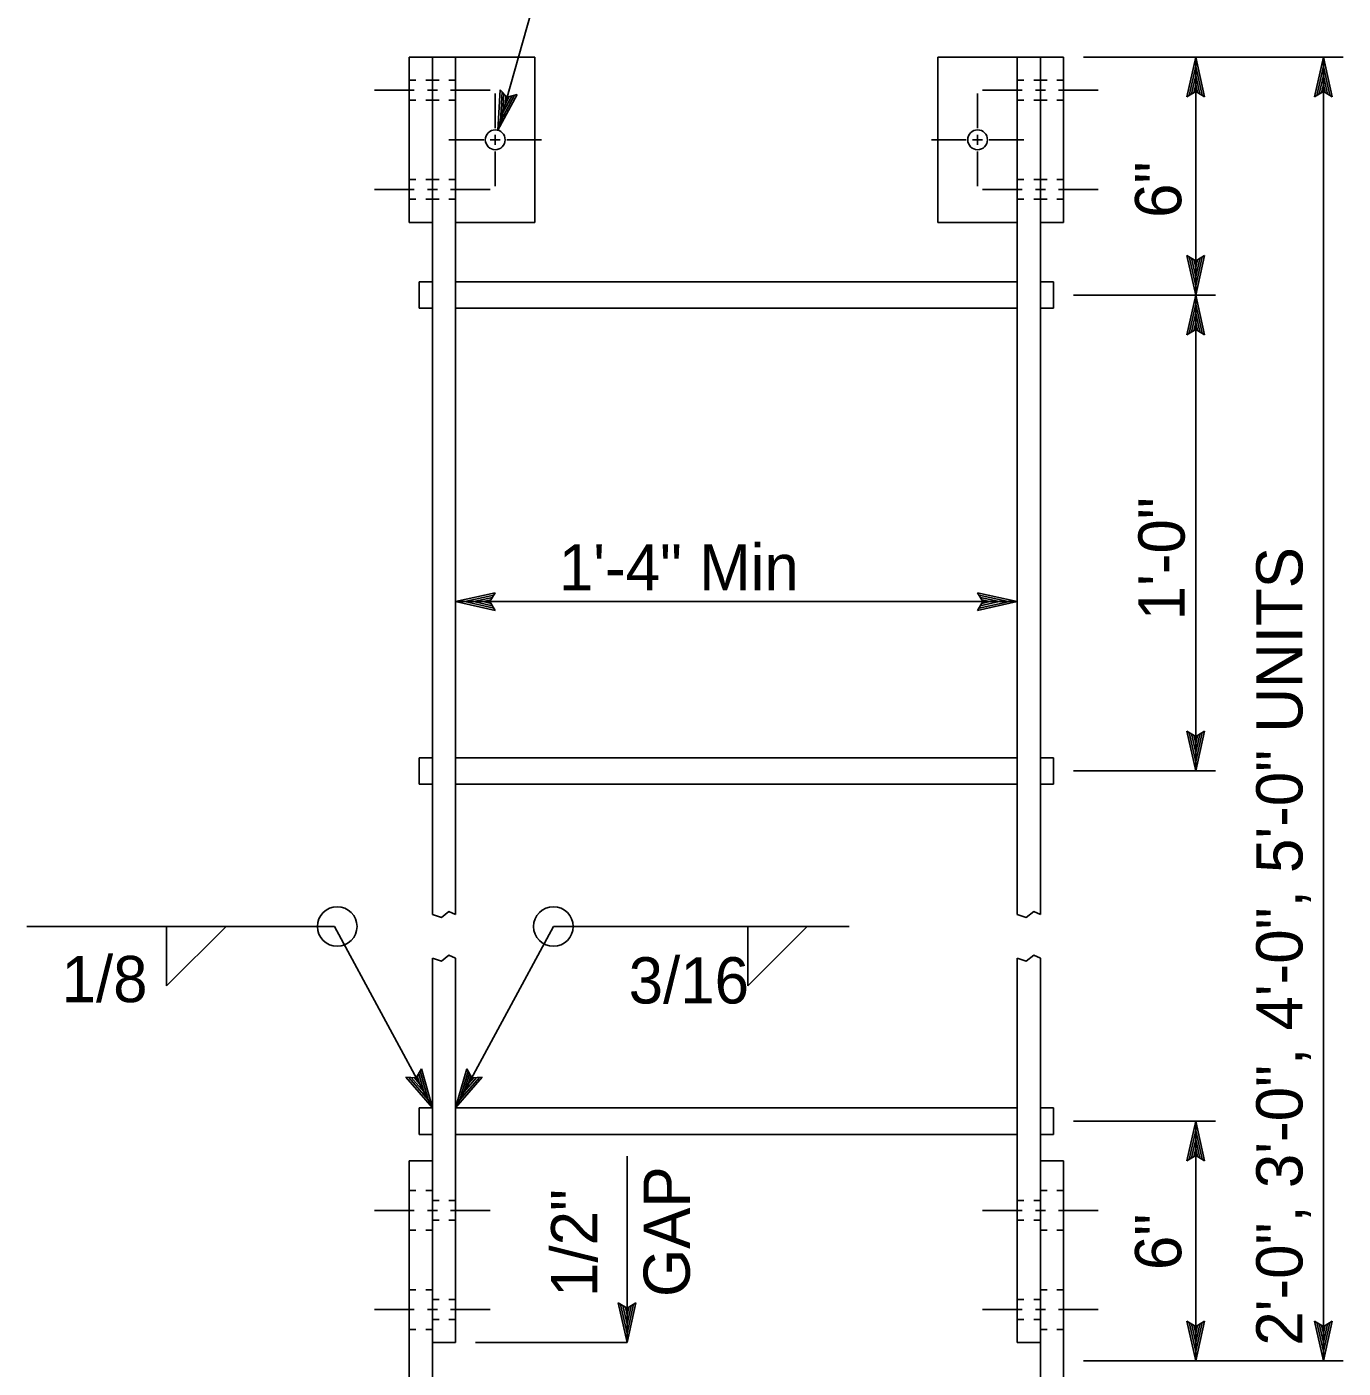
# Model space of a CAD drawing. Extents: x -894 to 866, y -472 to 714.
# Drawn here: x -666.5 to -467.3, y 289.5 to 492.5 of the extents above; entities that cross this region are included whole.
import ezdxf

# ---------------------------------------------------------------- set-up
doc = ezdxf.new("R2010")
doc.units = 0
doc.layers.add('df_DETAIL-anno', color=7, linetype='Continuous')
doc.layers.add('str_Misc-Steel-A', color=7, linetype='Continuous')

msp = doc.modelspace()

# ---------------------------------------------------------------- linework, layer by layer
at = {"layer": 'df_DETAIL-anno'}
for p, q in [((-584.63, 514.51), (-595.21, 476.84)), ((-506.62, 487.89), (-467.3, 487.89)), ((-490.96, 481.89), (-489.62, 487.89)), ((-489.62, 487.89), (-489.62, 451.89)), ((-489.62, 487.89), (-489.62, 487.89)), ((-489.62, 487.89), (-488.29, 481.89)), ((-471.64, 481.89), (-470.3, 487.89)), ((-470.3, 487.89), (-470.3, 290.64)), ((-470.3, 487.89), (-470.3, 487.89)), ((-470.3, 487.89), (-468.97, 481.89)), ((-490.6, 482.11), (-489.62, 486.51)), ((-490.24, 482.34), (-489.62, 485.13)), ((-489.62, 485.13), (-488.99, 482.31)), ((-489.61, 486.5), (-488.65, 482.13)), ((-471.28, 482.11), (-470.3, 486.51)), ((-470.92, 482.34), (-470.3, 485.13)), ((-470.3, 486.5), (-469.33, 482.13)), ((-470.3, 485.13), (-469.68, 482.31)), ((-489.9, 482.52), (-489.62, 483.75)), ((-489.62, 483.75), (-489.35, 482.54)), ((-470.58, 482.52), (-470.3, 483.75)), ((-470.3, 483.75), (-470.03, 482.54)), ((-607.87, 482.89), (-613.87, 482.89)), ((-604.37, 482.89), (-605.87, 482.89)), ((-602.37, 482.89), (-596.37, 482.89)), ((-595.62, 477.14), (-595.62, 482.39)), ((-595.21, 476.84), (-594.87, 482.97)), ((-592.3, 482.25), (-595.21, 476.84)), ((-594.87, 482.97), (-594.87, 482.97)), ((-594.87, 482.97), (-593.81, 481.84)), ((-594.84, 478.18), (-594.59, 482.65)), ((-592.7, 482.14), (-594.84, 478.17)), ((-594.46, 479.5), (-594.3, 482.39)), ((-593.11, 482.01), (-594.46, 479.5)), ((-594.09, 480.83), (-594.02, 482.06)), ((-593.49, 481.94), (-594.09, 480.83)), ((-593.81, 481.84), (-592.3, 482.25)), ((-592.3, 482.25), (-592.3, 482.25)), ((-522.62, 477.14), (-522.62, 482.39)), ((-515.87, 482.89), (-521.87, 482.89)), ((-512.37, 482.89), (-513.87, 482.89)), ((-510.37, 482.89), (-504.37, 482.89)), ((-489.62, 482.69), (-490.96, 481.89)), ((-490.96, 481.89), (-490.96, 481.89)), ((-488.29, 481.89), (-489.62, 482.69)), ((-488.29, 481.89), (-488.29, 481.89)), ((-470.3, 482.69), (-471.64, 481.89)), ((-471.64, 481.89), (-471.64, 481.89)), ((-468.97, 481.89), (-470.3, 482.69)), ((-468.97, 481.89), (-468.97, 481.89)), ((-602.62, 475.39), (-597.37, 475.39)), ((-596.37, 475.39), (-595.62, 475.39)), ((-595.62, 475.39), (-595.62, 476.14)), ((-595.62, 475.39), (-594.87, 475.39)), ((-595.62, 474.64), (-595.62, 475.39)), ((-595.21, 476.84), (-595.21, 476.84)), ((-593.87, 475.39), (-588.62, 475.39)), ((-529.62, 475.39), (-524.37, 475.39)), ((-523.37, 475.39), (-522.62, 475.39)), ((-522.62, 475.39), (-522.62, 476.14)), ((-522.62, 475.39), (-521.87, 475.39)), ((-522.62, 474.64), (-522.62, 475.39)), ((-520.87, 475.39), (-515.62, 475.39)), ((-595.62, 468.39), (-595.62, 473.64)), ((-522.62, 468.39), (-522.62, 473.64)), ((-607.87, 467.89), (-613.87, 467.89)), ((-604.37, 467.89), (-605.87, 467.89)), ((-602.37, 467.89), (-596.37, 467.89)), ((-515.87, 467.89), (-521.87, 467.89)), ((-512.37, 467.89), (-513.87, 467.89)), ((-510.37, 467.89), (-504.37, 467.89)), ((-489.62, 451.89), (-490.95, 457.89)), ((-490.95, 457.89), (-490.95, 457.89)), ((-490.95, 457.89), (-489.62, 457.09)), ((-489.62, 453.29), (-490.59, 457.66)), ((-489.62, 454.66), (-490.24, 457.48)), ((-489.61, 456.04), (-489.88, 457.25)), ((-489.62, 457.09), (-488.28, 457.89)), ((-488.28, 457.89), (-489.62, 451.89)), ((-488.63, 457.68), (-489.62, 453.27)), ((-488.99, 457.44), (-489.62, 454.66)), ((-489.34, 457.27), (-489.61, 456.04)), ((-488.28, 457.89), (-488.28, 457.89)), ((-508.12, 451.89), (-486.62, 451.89)), ((-490.96, 445.89), (-489.62, 451.89)), ((-489.62, 451.89), (-489.62, 379.89)), ((-489.62, 451.89), (-489.62, 451.89)), ((-489.62, 451.89), (-489.62, 451.89)), ((-489.62, 451.89), (-488.29, 445.89)), ((-490.6, 446.11), (-489.62, 450.51)), ((-490.24, 446.34), (-489.62, 449.13)), ((-489.62, 449.13), (-488.99, 446.31)), ((-489.61, 450.5), (-488.65, 446.13)), ((-489.62, 446.69), (-490.96, 445.89)), ((-489.9, 446.52), (-489.62, 447.75)), ((-489.62, 447.75), (-489.35, 446.54)), ((-488.29, 445.89), (-489.62, 446.69)), ((-490.96, 445.89), (-490.96, 445.89)), ((-488.29, 445.89), (-488.29, 445.89)), ((-601.62, 405.51), (-595.62, 406.84)), ((-600.23, 405.51), (-595.85, 406.48)), ((-598.85, 405.51), (-596.03, 406.13)), ((-595.62, 406.84), (-596.42, 405.51)), ((-595.62, 406.84), (-595.62, 406.84)), ((-521.82, 405.51), (-522.62, 406.85)), ((-522.62, 406.85), (-522.62, 406.85)), ((-522.62, 406.85), (-516.62, 405.51)), ((-522.4, 406.49), (-518, 405.51)), ((-522.17, 406.13), (-519.38, 405.51)), ((-601.62, 405.51), (-516.62, 405.51)), ((-595.62, 404.17), (-601.62, 405.51)), ((-601.62, 405.51), (-601.62, 405.51)), ((-595.83, 404.52), (-600.24, 405.51)), ((-596.07, 404.88), (-598.85, 405.51)), ((-597.47, 405.51), (-596.26, 405.77)), ((-596.24, 405.23), (-597.47, 405.51)), ((-596.42, 405.51), (-595.62, 404.17)), ((-595.62, 404.17), (-595.62, 404.17)), ((-516.62, 405.51), (-522.62, 404.18)), ((-522.62, 404.18), (-521.82, 405.51)), ((-522.62, 404.18), (-522.62, 404.18)), ((-518.01, 405.5), (-522.38, 404.54)), ((-519.38, 405.51), (-522.21, 404.88)), ((-521.99, 405.79), (-520.76, 405.51)), ((-520.76, 405.51), (-521.97, 405.24)), ((-516.62, 405.51), (-516.62, 405.51)), ((-489.62, 379.89), (-490.95, 385.89)), ((-490.95, 385.89), (-490.95, 385.89)), ((-490.95, 385.89), (-489.62, 385.09)), ((-489.62, 381.29), (-490.59, 385.66)), ((-489.62, 385.09), (-488.28, 385.89)), ((-488.28, 385.89), (-489.62, 379.89)), ((-488.63, 385.68), (-489.62, 381.27)), ((-488.28, 385.89), (-488.28, 385.89)), ((-489.62, 382.66), (-490.24, 385.48)), ((-489.61, 384.04), (-489.88, 385.25)), ((-488.99, 385.44), (-489.62, 382.66)), ((-489.34, 385.27), (-489.61, 384.04)), ((-508.12, 379.89), (-486.62, 379.89)), ((-489.62, 379.89), (-489.62, 379.89)), ((-619.92, 356.35), (-666.5, 356.35)), ((-645.35, 356.35), (-645.35, 347.35)), ((-645.35, 347.35), (-636.35, 356.35)), ((-605.12, 328.89), (-619.92, 356.35)), ((-601.62, 328.89), (-586.82, 356.35)), ((-586.82, 356.35), (-542.08, 356.35)), ((-557.41, 356.35), (-557.41, 347.35)), ((-557.41, 347.35), (-548.41, 356.35)), ((-605.12, 328.89), (-609.14, 333.54)), ((-609.14, 333.54), (-609.14, 333.54)), ((-609.14, 333.54), (-607.59, 333.47)), ((-605.78, 330.12), (-608.71, 333.51)), ((-606.43, 331.33), (-608.32, 333.52)), ((-607.08, 332.54), (-607.89, 333.48)), ((-607.59, 333.47), (-606.79, 334.81)), ((-607.42, 333.76), (-607.08, 332.54)), ((-607.2, 334.08), (-606.43, 331.33)), ((-607, 334.45), (-605.77, 330.11)), ((-606.79, 334.81), (-606.79, 334.81)), ((-606.79, 334.81), (-605.12, 328.89)), ((-601.62, 328.89), (-599.94, 334.81)), ((-597.59, 333.54), (-601.62, 328.89)), ((-600.96, 330.12), (-599.74, 334.43)), ((-598.01, 333.52), (-600.96, 330.11)), ((-600.3, 331.33), (-599.52, 334.11)), ((-598.43, 333.48), (-600.3, 331.33)), ((-599.94, 334.81), (-599.94, 334.81)), ((-599.94, 334.81), (-599.15, 333.47)), ((-599.65, 332.54), (-599.31, 333.73)), ((-598.82, 333.49), (-599.65, 332.54)), ((-599.15, 333.47), (-597.59, 333.54)), ((-597.59, 333.54), (-597.59, 333.54)), ((-605.12, 328.89), (-605.12, 328.89)), ((-601.62, 328.89), (-601.62, 328.89)), ((-508.12, 326.89), (-486.62, 326.89)), ((-490.96, 320.89), (-489.62, 326.89)), ((-489.62, 326.89), (-489.62, 290.64)), ((-489.62, 326.89), (-489.62, 326.89)), ((-489.62, 326.89), (-488.29, 320.89)), ((-490.6, 321.11), (-489.62, 325.51)), ((-489.61, 325.5), (-488.65, 321.13)), ((-490.24, 321.34), (-489.62, 324.13)), ((-489.9, 321.52), (-489.62, 322.75)), ((-489.62, 324.13), (-488.99, 321.31)), ((-489.62, 322.75), (-489.35, 321.54)), ((-575.67, 293.39), (-575.67, 321.58)), ((-489.62, 321.69), (-490.96, 320.89)), ((-490.96, 320.89), (-490.96, 320.89)), ((-488.29, 320.89), (-489.62, 321.69)), ((-488.29, 320.89), (-488.29, 320.89)), ((-607.87, 313.39), (-613.87, 313.39)), ((-605.87, 313.39), (-604.37, 313.39)), ((-602.37, 313.39), (-596.37, 313.39)), ((-515.87, 313.39), (-521.87, 313.39)), ((-512.37, 313.39), (-513.87, 313.39)), ((-510.37, 313.39), (-504.37, 313.39)), ((-607.87, 298.39), (-613.87, 298.39)), ((-605.87, 298.39), (-604.37, 298.39)), ((-602.37, 298.39), (-596.37, 298.39)), ((-575.67, 293.39), (-577, 299.39)), ((-577, 299.39), (-577, 299.39)), ((-577, 299.39), (-575.67, 298.59)), ((-575.67, 294.79), (-576.64, 299.16)), ((-575.67, 296.16), (-576.29, 298.98)), ((-575.66, 297.54), (-575.93, 298.75)), ((-575.67, 298.59), (-574.33, 299.39)), ((-574.33, 299.39), (-575.67, 293.39)), ((-574.68, 299.18), (-575.67, 294.77)), ((-575.04, 298.94), (-575.67, 296.16)), ((-575.39, 298.77), (-575.66, 297.54)), ((-574.33, 299.39), (-574.33, 299.39)), ((-515.87, 298.39), (-521.87, 298.39)), ((-512.37, 298.39), (-513.87, 298.39)), ((-510.37, 298.39), (-504.37, 298.39)), ((-489.62, 290.64), (-490.95, 296.64)), ((-490.95, 296.64), (-490.95, 296.64)), ((-490.95, 296.64), (-489.62, 295.84)), ((-489.62, 292.04), (-490.59, 296.41)), ((-489.62, 295.84), (-488.28, 296.64)), ((-488.28, 296.64), (-489.62, 290.64)), ((-488.63, 296.43), (-489.62, 292.02)), ((-488.28, 296.64), (-488.28, 296.64)), ((-470.3, 290.64), (-471.63, 296.64)), ((-471.63, 296.64), (-471.63, 296.64)), ((-471.63, 296.64), (-470.3, 295.84)), ((-470.3, 292.04), (-471.27, 296.41)), ((-470.3, 295.84), (-468.96, 296.64)), ((-468.96, 296.64), (-470.3, 290.64)), ((-469.32, 296.43), (-470.3, 292.02)), ((-468.96, 296.64), (-468.96, 296.64)), ((-489.62, 293.41), (-490.24, 296.23)), ((-489.61, 294.79), (-489.88, 296)), ((-488.99, 296.19), (-489.62, 293.41)), ((-489.34, 296.02), (-489.61, 294.79)), ((-470.3, 293.41), (-470.92, 296.23)), ((-470.3, 294.79), (-470.56, 296)), ((-469.68, 296.19), (-470.3, 293.41)), ((-470.02, 296.02), (-470.3, 294.79)), ((-598.62, 293.39), (-575.67, 293.39)), ((-575.67, 293.39), (-575.67, 293.39)), ((-506.62, 290.64), (-467.3, 290.64)), ((-489.62, 290.64), (-489.62, 290.64)), ((-470.3, 290.64), (-470.3, 290.64))]:
    msp.add_line(p, q, dxfattribs=at)
for centre in [(-619.53, 356.35), (-586.82, 356.35)]:
    msp.add_circle(centre, 3, dxfattribs=at)
at = {"layer": 'str_Misc-Steel-A'}
for p, q in [((-608.62, 487.89), (-608.62, 462.89)), ((-608.62, 487.89), (-589.62, 487.89)), ((-605.12, 487.89), (-605.12, 358.17)), ((-601.62, 487.89), (-601.62, 358.17)), ((-589.62, 487.89), (-589.62, 462.89)), ((-528.62, 487.89), (-528.62, 462.89)), ((-528.62, 487.89), (-509.62, 487.89)), ((-516.62, 487.89), (-516.62, 358.17)), ((-513.12, 487.89), (-513.12, 358.17)), ((-509.62, 487.89), (-509.62, 462.89)), ((-608.62, 484.39), (-607.62, 484.39)), ((-606.12, 484.39), (-604.12, 484.39)), ((-602.62, 484.39), (-601.62, 484.39)), ((-516.62, 484.39), (-515.62, 484.39)), ((-514.12, 484.39), (-512.12, 484.39)), ((-510.62, 484.39), (-509.62, 484.39)), ((-608.62, 481.39), (-607.62, 481.39)), ((-606.12, 481.39), (-604.12, 481.39)), ((-602.62, 481.39), (-601.62, 481.39)), ((-516.62, 481.39), (-515.62, 481.39)), ((-514.12, 481.39), (-512.12, 481.39)), ((-510.62, 481.39), (-509.62, 481.39)), ((-608.62, 469.39), (-607.62, 469.39)), ((-608.62, 468.87), (-608.62, 466.54)), ((-606.12, 469.39), (-604.12, 469.39)), ((-605.12, 468.87), (-605.12, 466.54)), ((-602.62, 469.39), (-601.62, 469.39)), ((-601.62, 468.87), (-601.62, 466.54)), ((-516.62, 469.39), (-515.62, 469.39)), ((-514.12, 469.39), (-512.12, 469.39)), ((-510.62, 469.39), (-509.62, 469.39)), ((-608.62, 466.39), (-607.62, 466.39)), ((-606.12, 466.39), (-604.12, 466.39)), ((-602.62, 466.39), (-601.62, 466.39)), ((-516.62, 466.39), (-515.62, 466.39)), ((-514.12, 466.39), (-512.12, 466.39)), ((-510.62, 466.39), (-509.62, 466.39)), ((-608.62, 462.89), (-605.12, 462.89)), ((-601.62, 462.89), (-589.62, 462.89)), ((-528.62, 462.89), (-516.62, 462.89)), ((-513.12, 462.89), (-509.62, 462.89)), ((-605.12, 453.89), (-607.12, 453.89)), ((-607.12, 453.89), (-607.12, 449.89)), ((-601.62, 453.89), (-516.62, 453.89)), ((-513.12, 453.89), (-511.12, 453.89)), ((-511.12, 453.89), (-511.12, 449.89)), ((-605.12, 449.89), (-607.12, 449.89)), ((-601.62, 449.89), (-516.62, 449.89)), ((-513.12, 449.89), (-511.12, 449.89)), ((-605.12, 381.89), (-607.12, 381.89)), ((-607.12, 381.89), (-607.12, 377.89)), ((-601.62, 381.89), (-516.62, 381.89)), ((-513.12, 381.89), (-511.12, 381.89)), ((-511.12, 381.89), (-511.12, 377.89)), ((-605.12, 377.89), (-607.12, 377.89)), ((-601.62, 377.89), (-516.62, 377.89)), ((-513.12, 377.89), (-511.12, 377.89)), ((-605.12, 351.56), (-605.12, 144.09)), ((-601.62, 351.56), (-601.62, 293.39)), ((-516.62, 351.56), (-516.62, 293.39)), ((-513.12, 351.56), (-513.12, 143.62)), ((-605.12, 328.89), (-607.12, 328.89)), ((-607.12, 328.89), (-607.12, 324.89)), ((-601.62, 328.89), (-516.62, 328.89)), ((-513.12, 328.89), (-511.12, 328.89)), ((-511.12, 328.89), (-511.12, 324.89)), ((-605.12, 324.89), (-607.12, 324.89)), ((-601.62, 324.89), (-516.62, 324.89)), ((-513.12, 324.89), (-511.12, 324.89)), ((-608.62, 320.89), (-608.62, 260.89)), ((-608.62, 320.89), (-605.12, 320.89)), ((-608.62, 320.89), (-608.62, 320.89)), ((-513.12, 320.89), (-509.62, 320.89)), ((-509.62, 320.89), (-509.62, 260.89)), ((-509.62, 320.89), (-509.62, 320.89)), ((-608.62, 316.39), (-607.62, 316.39)), ((-606.12, 316.39), (-605.12, 316.39)), ((-605.12, 314.89), (-604.12, 314.89)), ((-602.62, 314.89), (-601.62, 314.89)), ((-515.62, 314.89), (-516.62, 314.89)), ((-513.12, 314.89), (-514.12, 314.89)), ((-512.12, 316.39), (-513.12, 316.39)), ((-509.62, 316.39), (-510.62, 316.39)), ((-608.62, 313.39), (-608.62, 313.39)), ((-605.12, 313.39), (-605.12, 313.39)), ((-513.12, 313.39), (-513.12, 313.39)), ((-509.62, 313.39), (-509.62, 313.39)), ((-605.12, 311.89), (-604.12, 311.89)), ((-602.62, 311.89), (-601.62, 311.89)), ((-515.62, 311.89), (-516.62, 311.89)), ((-513.12, 311.89), (-514.12, 311.89)), ((-608.62, 310.39), (-607.62, 310.39)), ((-606.12, 310.39), (-605.12, 310.39)), ((-512.12, 310.39), (-513.12, 310.39)), ((-509.62, 310.39), (-510.62, 310.39)), ((-608.62, 305.89), (-608.62, 305.89)), ((-509.62, 305.89), (-509.62, 305.89)), ((-608.62, 301.39), (-607.62, 301.39)), ((-606.12, 301.39), (-605.12, 301.39)), ((-512.12, 301.39), (-513.12, 301.39)), ((-509.62, 301.39), (-510.62, 301.39)), ((-608.62, 298.39), (-608.62, 298.39)), ((-605.12, 299.89), (-604.12, 299.89)), ((-605.12, 298.39), (-605.12, 298.39)), ((-602.62, 299.89), (-601.62, 299.89)), ((-515.62, 299.89), (-516.62, 299.89)), ((-513.12, 299.89), (-514.12, 299.89)), ((-513.12, 298.39), (-513.12, 298.39)), ((-509.62, 298.39), (-509.62, 298.39)), ((-605.12, 296.89), (-604.12, 296.89)), ((-602.62, 296.89), (-601.62, 296.89)), ((-515.62, 296.89), (-516.62, 296.89)), ((-513.12, 296.89), (-514.12, 296.89)), ((-608.62, 295.39), (-607.62, 295.39)), ((-606.12, 295.39), (-605.12, 295.39)), ((-512.12, 295.39), (-513.12, 295.39)), ((-509.62, 295.39), (-510.62, 295.39)), ((-601.62, 293.39), (-605.12, 293.39)), ((-513.12, 293.39), (-516.62, 293.39)), ((-608.62, 290.89), (-608.62, 290.89)), ((-509.62, 290.89), (-509.62, 290.89))]:
    msp.add_line(p, q, dxfattribs=at)
for points in [[(-605.12, 358.17), (-603.77, 357.72), (-602.62, 358.61), (-601.62, 358.17)], [(-516.62, 358.17), (-515.27, 357.72), (-514.12, 358.61), (-513.12, 358.17)], [(-605.12, 351.56), (-603.77, 351.11), (-602.62, 352), (-601.62, 351.56)], [(-516.62, 351.56), (-515.27, 351.11), (-514.12, 352), (-513.12, 351.56)]]:
    msp.add_lwpolyline(points, dxfattribs=at)
for centre in [(-595.62, 475.39), (-522.62, 475.39)]:
    msp.add_circle(centre, 1.5, dxfattribs=at)

# ---------------------------------------------------------------- texts
at = {"layer": 'df_DETAIL-anno'}
for s, p in [('6"', (-491.8, 463.57)), ('1\'-0"', (-491.29, 402.67)), ('2\'-0", 3\'-0", 4\'-0", 5\'-0" UNITS', (-473.46, 292.92)), ('GAP', (-566.17, 300.29)), ('1/2"', (-580.17, 300.29)), ('6"', (-491.8, 304.36))]:
    msp.add_text(s, height=7, rotation=90, dxfattribs=at).set_placement(p)
for s, p in [('1\'-4" Min', (-586, 407.2)), ('1/8', (-661.25, 344.9)), ('3/16', (-575.43, 344.7))]:
    msp.add_text(s, height=7, dxfattribs=at).set_placement(p)

doc.saveas('drawing.dxf')
